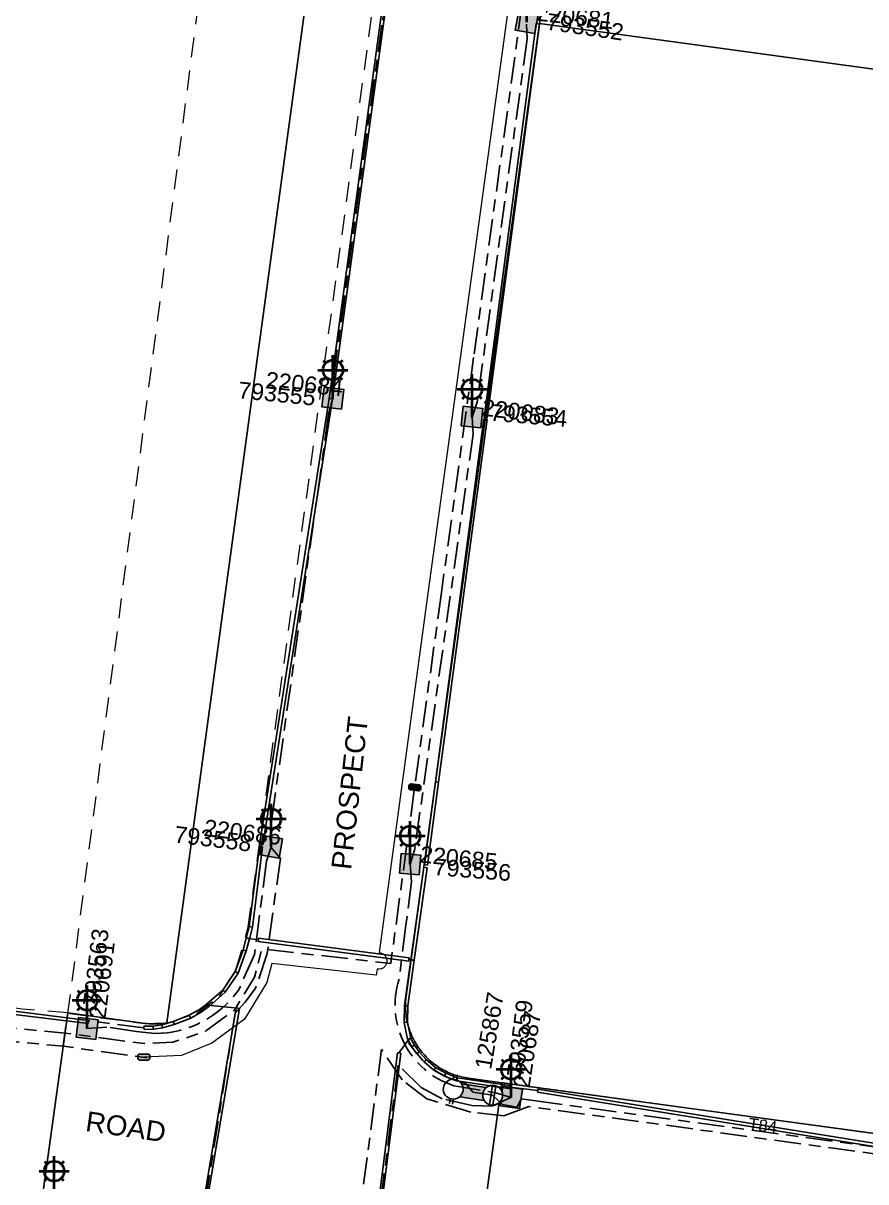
# Model space of a CAD drawing. Header units: metres. Extents: x 302931 to 308644, y 6253878 to 6257414.
# Drawn here: x 307270.6 to 307397.2, y 6255297.6 to 6255471.7 of the extents above; entities that cross this region are included whole.
import ezdxf
from ezdxf.enums import TextEntityAlignment as Align

# ---------------------------------------------------------------- set-up
doc = ezdxf.new("R2010")
doc.units = ezdxf.units.M
for name, pattern in [('Cable Exist UG', [8.2, 4, -1.2, 1.8, -1.2]), ('Dash', [5, 3, -2]), ('HIDDEN', [0.375, 0.25, -0.125]), ('HIDDEN2', [0.1875, 0.125, -0.0625])]:
    doc.linetypes.add(name, pattern=pattern)
doc.layers.get('0').update_dxf_attribs({"color": 6})
for name, color, linetype, lineweight in [('Cadastre Developer_SP_EXT', 9, 'Continuous', 5), ('Cadastre Land Parcels_SP_EXT', 9, 'Continuous', 5), ('Cadastre Other Property_SP_EXT', 9, 'HIDDEN', 5), ('Cadastre Road Names_SP_HV_LV_SL_EXT', 9, 'Continuous', 5), ('Cadastre Roads_SP_EXT', 9, 'Continuous', 5)]:
    doc.layers.add(name, color=color, linetype=linetype, lineweight=lineweight)
for name, color, linetype in [('Duct_SP_EXT', 7, 'Continuous'), ('Equip_HV_EXT', 7, 'Continuous'), ('Equip_LV_EXT', 7, 'Continuous'), ('Equip_SP_HV_NEW', 2, 'Continuous'), ('Equip_SP_SL_EXT', 7, 'Continuous'), ('Mains_HV_EXT', 7, 'Continuous'), ('Mains_HV_MOD', 3, 'Continuous'), ('Mains_HV_NEW_U97', 2, 'Continuous'), ('Mains_LV_EXT', 7, 'Continuous'), ('Mains_SL_EXT', 7, 'Continuous'), ('Services_SP_EXT', 7, 'Continuous'), ('SupportsUG_SP_LV_EXT', 7, 'Continuous'), ('SupportsUG_SP_LV_SL_EXT', 7, 'Continuous'), ('Trench_SP_EXT', 7, 'Continuous')]:
    doc.layers.add(name, color=color, linetype=linetype)
doc.styles.add('COLUMN_LABEL', font='arial.ttf')
doc.styles.add('iecARIAL', font='arial.ttf', dxfattribs={"height": 2})
doc.styles.add('POLE_LABEL', font='arial.ttf')
doc.styles.get("Standard").update_dxf_attribs({"font": 'arial.ttf'})
doc.linetypes.add('Cable New UG', pattern='A,7,-0.25,["x",Standard,S=2,R=0,X=0.2,Y=-0.8],-2.1', length=9.35)

# ---------------------------------------------------------------- blocks, each defined once
blk = doc.blocks.new('COLUMN_EXT')
blk.add_hatch(color=256).paths.add_polyline_path([(-1.49, 1.48), (-1.49, -1.49), (1.48, -1.49), (1.48, 1.48)])
blk.add_lwpolyline([(-1.49, -1.49), (1.48, -1.49), (1.48, 1.48), (-1.49, 1.48)], close=True)
for tag, height, style, flags, p in [('ASSET_NUM', 2.5, 'COLUMN_LABEL', 8, (2, 2)), ('STRUCTURE_PLANT_NUMBER', 0.2, 'POLE_LABEL', 9, (1.81, 0.03)), ('STREET_CODE', 0.2, 'COLUMN_LABEL', 9, (1.81, -0.2))]:
    blk.add_attdef(tag, text='', height=height, dxfattribs=dict(style=style, flags=flags)).set_placement(p, align=Align.MIDDLE_LEFT)
at = {"flags": 9}
for tag, p in [('COLUMN_TYPE', (1.81, -0.4)), ('OWNED_BY', (1.81, -0.6)), ('STATE', (1.81, -0.8)), ('USAGE', (1.81, -1)), ('STREETNAME', (1.81, -1.6)), ('SUBURB', (1.81, -1.8)), ('LEGEND', (1.81, -1.2)), ('LOCATION', (1.81, -1.4)), ('NOTES', (1.81, -2))]:
    blk.add_attdef(tag, text='', height=0.2, dxfattribs=at).set_placement(p, align=Align.MIDDLE_LEFT)
at = {"flags": 1}
blk.add_attdef('Z', (1.81, -2.35), '', height=0.2, dxfattribs=at)
blk = doc.blocks.new('PILLAR_EXT')
blk.add_hatch(color=256).paths.add_polyline_path([(-2.475, 0.99), (-2.475, -0.99), (2.475, -0.99), (2.475, 0.99)])
blk.add_lwpolyline([(-2.475, -0.99), (2.475, -0.99), (2.475, 0.99), (-2.475, 0.99)], close=True)
at = {"style": 'iecARIAL', "flags": 8}
blk.add_attdef('ASSET_NUM', (1.5, 3.5), '', height=2.5, dxfattribs=at)
for tag, p, flags in [('OWNED_BY', (0, -0.2), 9), ('STATE', (0, -0.4), 9), ('SUPPORT_TYPE', (0, -0.6), 9), ('STREETNAME', (0, -1.8), 9), ('USAGE', (0, -0.8), 9), ('LEGEND', (0, -1), 9), ('LOCATION', (0, -1.2), 9), ('NOTES', (0, -1.4), 9), ('PARENT', (0, -1.6), 9), ('SUBURB', (0, -2), 1)]:
    blk.add_attdef(tag, p, '', height=0.2, dxfattribs=dict(flags=flags))
blk = doc.blocks.new('SL_LANTERN_EXT')
at = {"lineweight": 40}
for p, q in [((-1.46, 5.68), (-1.06, 5.28)), ((0, 1.97), (0, 6.47)), ((1.46, 5.68), (1.06, 5.28)), ((-2.25, 4.22), (2.25, 4.22)), ((-1.46, 2.76), (-1.06, 3.16)), ((0, 0), (0, 2.72)), ((1.46, 2.76), (1.06, 3.16))]:
    blk.add_line(p, q, dxfattribs=at)
blk.add_circle((0, 4.22), 1.5, dxfattribs=at)
at = {"style": 'iecARIAL', "flags": 8}
blk.add_attdef('ASSET_NUM', (1.5, 1.5), '', height=2.5, dxfattribs=at)
for tag, p, height, flags in [('OPERATING_VOLTAGE', (0.98, -1.65), 0.2, 9), ('ORIENTATION', (0.98, -1.85), 0.2, 9), ('CONSTRUCTED_VOLTAGE', (0.98, -0.65), 0.2, 9), ('CONTROL_TYPE', (0.98, -0.85), 0.2, 9), ('LANTERN_PURPOSE', (0.98, -1.05), 0.2, 9), ('LANTERN_TYPE', (0.98, -1.25), 0.2, 9), ('NO_PHASES', (0.98, -1.45), 0.2, 9), ('LNUMBER', (2.18, -3.25), 2.5, 8), ('OWNED_BY', (0.98, -2.05), 0.2, 9), ('STATE', (0.98, -2.25), 0.2, 9), ('USAGE', (0.98, -2.45), 0.2, 9), ('CEXIST', (0.98, -2.65), 0.2, 9), ('CNEW', (0.98, -2.85), 0.2, 9), ('CNUMBER', (0.98, -3.05), 0.2, 9), ('CREMOVE', (0.98, -3.25), 0.2, 9), ('CREPLACE', (0.98, -3.45), 0.2, 9), ('LKINGHEIGHT', (0.98, -3.65), 0.2, 9), ('LBRACKET', (0.98, -3.85), 0.2, 9), ('LBRACKETVOCAB', (0.98, -4.05), 0.2, 9), ('LCATEGORY', (0.98, -4.25), 0.2, 9), ('LCHARGE1', (0.98, -4.45), 0.2, 9), ('LCHARGE1PERCENT', (0.98, -4.65), 0.2, 9), ('LCHARGE2', (0.98, -4.85), 0.2, 9), ('LCHARGE2PERCENT', (0.98, -5.05), 0.2, 9), ('LCHARGE3', (0.98, -5.25), 0.2, 9), ('LCHARGE3PERCENT', (0.98, -5.45), 0.2, 9), ('LEXIST', (0.98, -5.65), 0.2, 9), ('LLAMP', (0.98, -5.85), 0.2, 9), ('LLAMPVOCAB', (0.98, -6.05), 0.2, 9), ('LMAST', (0.98, -6.25), 0.2, 9), ('LMASTVOCAB', (0.98, -6.45), 0.2, 9), ('LNEW', (0.98, -6.65), 0.2, 9), ('LANTNUMBER', (0.98, -6.85), 0.2, 9), ('LOUTREACH', (0.98, -7.25), 0.2, 9), ('LOUTREACHVOCAB', (0.98, -7.45), 0.2, 9), ('LRATECODE', (0.98, -7.65), 0.2, 9), ('LREMOVE', (0.98, -7.85), 0.2, 9), ('LREPLACE', (0.98, -8.05), 0.2, 9), ('LTYPE', (0.98, -8.25), 0.2, 9), ('LTYPEVOCAB', (0.98, -8.45), 0.2, 9), ('LEGEND', (0.98, -8.65), 0.2, 9), ('LOCATION', (0.98, -8.85), 0.2, 9), ('STREETNAME', (0.98, -9.25), 0.2, 9), ('SUBURB', (0.98, -9.45), 0.2, 1), ('NOTES', (0.98, -9.05), 0.2, 9)]:
    blk.add_attdef(tag, p, '', height=height, dxfattribs=dict(flags=flags))
blk = doc.blocks.new('HV_STJ_EXT')
h = blk.add_hatch(color=256)
edge = h.paths.add_edge_path()
edge.add_ellipse((-0.59, 0.13), major_axis=(0.226, 0.226), ratio=1, start_angle=45, end_angle=135)
edge.add_line((-0.91, 0.13), (-0.91, -0.13))
edge.add_ellipse((-0.59, -0.13), major_axis=(0.226, 0.226), ratio=1, start_angle=135, end_angle=225)
edge.add_line((-0.59, -0.45), (0.59, -0.45))
edge.add_ellipse((0.59, -0.13), major_axis=(-0.226, 0.226), ratio=1, start_angle=135, end_angle=225)
edge.add_line((0.91, -0.13), (0.91, 0.13))
edge.add_ellipse((0.59, 0.13), major_axis=(-0.226, 0.226), ratio=1, start_angle=225, end_angle=315)
edge.add_line((0.59, 0.45), (-0.59, 0.45))
blk.add_lwpolyline([(-0.91, 0.13), (-0.91, -0.13, 0.414214), (-0.59, -0.45), (0.59, -0.45, 0.414214), (0.91, -0.13), (0.91, 0.13, 0.414214), (0.59, 0.45), (-0.59, 0.45, 0.414214)], format="xyb", close=True)
for tag, flags, p in [('ORIENTATION', 9, (1.5, 0)), ('Z', 1, (1.5, -0.8)), ('USAGE', 9, (1.5, -0.2)), ('LEGEND', 9, (1.5, -0.4)), ('NOTES', 9, (1.5, -0.6))]:
    blk.add_attdef(tag, text='', height=0.2, dxfattribs=dict(flags=flags)).set_placement(p, align=Align.MIDDLE_LEFT)
blk = doc.blocks.new('LV_UG_LINKS_OPEN_EXT')
for p, q in [((-0.25, 1.47), (-0.25, 2.22)), ((0.25, 1.47), (0.25, 2.22)), ((-0.25, -1.47), (-0.25, -2.22)), ((0.25, -1.47), (0.25, -2.22))]:
    blk.add_line(p, q)
at = {"flags": 9}
for tag, p in [('ACTUAL_STATUS', (0, 0)), ('CONSTRUCTED_VOLTAGE', (0, -0.2)), ('OPERATING_VOLTAGE', (0, -0.6)), ('ORIENTATION', (0, -0.8)), ('STATE', (0, -1)), ('SWITCH_TYPE', (0, -1.2)), ('NO_PHASES', (0, -0.4)), ('USAGE', (0, -1.4)), ('NOTES', (0, -1.6))]:
    blk.add_attdef(tag, text='', height=0.2, dxfattribs=at).set_placement(p, align=Align.MIDDLE_LEFT)
at = {"flags": 1}
blk.add_attdef('Z', (0, 0), '', height=0.2, dxfattribs=at)
blk.add_wipeout([(-0.25, 1.47), (-0.43, 1.43), (-0.61, 1.36), (-0.77, 1.28), (-0.93, 1.17), (-1.07, 1.05), (-1.19, 0.9), (-1.29, 0.75), (-1.38, 0.58), (-1.44, 0.4), (-1.48, 0.22), (-1.49, 0.03), (-1.49, -0.16), (-1.45, -0.34), (-1.4, -0.52), (-1.32, -0.69), (-1.23, -0.85), (-1.11, -1), (-0.98, -1.13), (-0.83, -1.24), (-0.66, -1.34), (-0.49, -1.41), (-0.31, -1.46), (-0.13, -1.49), (0.06, -1.49), (0.25, -1.47), (0.43, -1.43), (0.61, -1.36), (0.77, -1.28), (0.93, -1.17), (1.07, -1.05), (1.19, -0.9), (1.29, -0.75), (1.38, -0.58), (1.44, -0.4), (1.48, -0.22), (1.49, -0.03), (1.49, 0.16), (1.45, 0.34), (1.4, 0.52), (1.32, 0.69), (1.23, 0.85), (1.11, 1), (0.98, 1.13), (0.83, 1.24), (0.66, 1.34), (0.49, 1.41), (0.31, 1.46), (0.13, 1.49), (-0.06, 1.49)])
blk.add_lwpolyline([(0, -1.49, 1), (0, 1.49, 1)], format="xyb", close=True)
blk = doc.blocks.new('LV_UG_LINKS_CLOSED_EXT')
blk.add_wipeout([(-1.06, 1.06), (-1.18, 0.92), (-1.29, 0.76), (-1.37, 0.59), (-1.43, 0.42), (-1.48, 0.23), (-1.49, 0.05), (-1.49, -0.14), (-1.46, -0.33), (-1.41, -0.51), (-1.33, -0.68), (-1.24, -0.84), (-1.12, -0.99), (-0.99, -1.12), (-0.84, -1.24), (-0.68, -1.33), (-0.51, -1.41), (-0.33, -1.46), (-0.14, -1.49), (0.05, -1.49), (0.23, -1.48), (0.42, -1.43), (0.59, -1.37), (0.76, -1.29), (0.92, -1.18), (1.06, -1.06), (1.18, -0.92), (1.29, -0.76), (1.37, -0.59), (1.43, -0.42), (1.48, -0.23), (1.49, -0.05), (1.49, 0.14), (1.46, 0.33), (1.41, 0.51), (1.33, 0.68), (1.24, 0.84), (1.12, 0.99), (0.99, 1.12), (0.84, 1.24), (0.68, 1.33), (0.51, 1.41), (0.33, 1.46), (0.14, 1.49), (-0.05, 1.49), (-0.23, 1.48), (-0.42, 1.43), (-0.59, 1.37), (-0.76, 1.29), (-0.92, 1.18)])
for p, q in [((-0.25, -1.48), (-0.25, 1.48)), ((0.25, -1.48), (0.25, 1.48))]:
    blk.add_line(p, q)
blk.add_circle((0, 0), 1.5)
at = {"flags": 9}
for tag, p in [('ACTUAL_STATUS', (0, 0)), ('CONSTRUCTED_VOLTAGE', (0, -0.2)), ('OPERATING_VOLTAGE', (0, -0.6)), ('ORIENTATION', (0, -0.8)), ('STATE', (0, -1)), ('SWITCH_TYPE', (0, -1.2)), ('NO_PHASES', (0, -0.4)), ('USAGE', (0, -1.4)), ('NOTES', (0, -1.6))]:
    blk.add_attdef(tag, text='', height=0.2, dxfattribs=at).set_placement(p, align=Align.MIDDLE_LEFT)
at = {"flags": 1}
blk.add_attdef('Z', (0, 0), '', height=0.2, dxfattribs=at)
blk = doc.blocks.new('HV_STJ_NEW')
blk.add_hatch(color=256).paths.add_polyline_path([(0.59, -0.45, 0.414214), (0.91, -0.13, 1.036514), (0.59, 0.45), (-0.59, 0.45, 0.414214), (-0.91, 0.13, 1.036514), (-0.59, -0.45)])
blk.add_lwpolyline([(-0.91, 0.13), (-0.91, -0.13, 0.414214), (-0.59, -0.45), (0.59, -0.45, 0.414214), (0.91, -0.13), (0.91, 0.13, 0.414214), (0.59, 0.45), (-0.59, 0.45, 0.414214)], format="xyb", close=True)
for tag, flags, p in [('ORIENTATION', 9, (1.5, 0)), ('OWNED_BY', 9, (1.5, -0.8)), ('OPERATED_BY', 9, (1.5, -1)), ('TYPE', 9, (1.5, -1.4)), ('OPERATING_VOLTAGE', 9, (1.5, -1.6)), ('CONSTRUCTED_VOLTAGE', 9, (1.5, -1.8)), ('USAGE', 9, (1.5, -0.2)), ('LEGEND', 9, (1.5, -0.4)), ('NOTES', 9, (1.5, -0.6)), ('MAINTAINED_BY', 9, (1.5, -1.2)), ('Z', 1, (1.5, -2.2)), ('NUMBER_OF_PHASES', 9, (1.5, -2))]:
    blk.add_attdef(tag, text='', height=0.2, dxfattribs=dict(flags=flags)).set_placement(p, align=Align.MIDDLE_LEFT)

msp = doc.modelspace()

# ---------------------------------------------------------------- linework, layer by layer
at = {"layer": 'Cadastre Developer_SP_EXT', "linetype": 'Dash'}
msp.add_lwpolyline([(307277.24, 6255322.9), (307288.9, 6255321.35), (307288.9, 6255321.35), (307292.49, 6255321.51), (307296.59, 6255322.89), (307300.07, 6255325.46), (307302.57, 6255329.56), (307304.4, 6255335.83), (307328.27, 6255512.03), (307349.61, 6255668.86), (307374.37, 6255850.85), (307384.86, 6255924.59), (307388.37, 6255943.06), (307392.2, 6255959.8), (307394.05, 6255968.46), (307395.23, 6255971.51), (307370.65, 6255974.5), (307366.58, 6255956.94), (307362.4, 6255936.54), (307354.14, 6255897.48), (307337.78, 6255776.59), (307300.06, 6255499.29), (307277.24, 6255322.9)], close=True, dxfattribs=at)
at = {"layer": 'Cadastre Developer_SP_EXT', "linetype": 'Dash', "flags": 128}
msp.add_lwpolyline([(307273.18, 6255293.24), (307277.26, 6255322.96), (307270.43, 6255323.54), (307264.45, 6255324.25), (307260.33, 6255323.88), (307250.8, 6255322.81), (307239.23, 6255323.38), (307232.14, 6255324.29), (307188.67, 6255330.25), (307188.67, 6255330.25), (307187.22, 6255330.5), (307178.17, 6255331.76), (307171.67, 6255332.56), (307161.41, 6255334.19), (307149.23, 6255336.3), (307145.41, 6255338.61), (307141.2, 6255342.6), (307135.55, 6255347.79), (307129.68, 6255349.83), (307123.55, 6255350.48), (307115.22, 6255348.79), (307111.48, 6255346.25), (307107.27, 6255343.25), (307103.88, 6255339.13), (307100.9, 6255332.82), (307100.25, 6255326.91), (307101.49, 6255319.95), (307103.4, 6255315.65), (307107.02, 6255310.29), (307108.57, 6255302.08), (307108.47, 6255299.43), (307099.78, 6255234.62), (307098.81, 6255227.74), (307091.57, 6255171.98), (307089.03, 6255153.64), (307079.02, 6255079.3), (307074.91, 6255050.45), (307071.05, 6255020.4), (307069.97, 6255010.27), (307070.57, 6255000.85), (307072.38, 6254991.2), (307075.76, 6254981.66), (307080.22, 6254972.97), (307085.78, 6254965.13), (307093.14, 6254957.4), (307096.28, 6254954.27), (307102.79, 6254949.68), (307117.58, 6254939.12), (307155.38, 6254911.73), (307157.06, 6254910.66), (307157.06, 6254910.66), (307171.64, 6254929.13), (307170.23, 6254930.16), (307168.02, 6254931.75), (307141.05, 6254949.86), (307126.63, 6254959.28), (307116.01, 6254966.52), (307106.71, 6254973.4), (307100.68, 6254980.4), (307095.97, 6254988.36), (307092.11, 6254999.34), (307091.75, 6255011.65), (307092.59, 6255019.14), (307096.46, 6255047.98), (307104.66, 6255107.36), (307112.87, 6255169.27), (307121.08, 6255232.27), (307130.01, 6255297.32), (307130.73, 6255301.42), (307132.78, 6255306.25), (307136.89, 6255310.35), (307139.78, 6255312.28), (307143.89, 6255313.49), (307152.7, 6255313.25), (307172.49, 6255310.47), (307238.08, 6255302.08), (307245.56, 6255300.15), (307251.96, 6255297.01), (307260.04, 6255294.55), (307273.18, 6255293.24)], close=True, dxfattribs=at)
at = {"layer": 'Cadastre Land Parcels_SP_EXT', "linetype": 'Continuous'}
for points in [[(307273.18, 6255293.26), (307277.26, 6255322.96), (307288.17, 6255321.46), (307288.5, 6255321.41), (307288.83, 6255321.38), (307289.16, 6255321.35), (307289.5, 6255321.33), (307289.83, 6255321.32), (307290.17, 6255321.32), (307290.5, 6255321.32), (307290.83, 6255321.33), (307291.17, 6255321.35), (307291.5, 6255321.38), (307291.83, 6255321.42), (307292.16, 6255321.46), (307359.72, 6255817.44), (307185.65, 6255301.07), (307187.01, 6255310.97), (307196.93, 6255309.6), (307195.57, 6255299.7), (307185.65, 6255301.07), (307359.72, 6255817.44)], [(307349.28, 6255479.53), (307348.19, 6255471.6), (307578.55, 6255440.19)], [(307578.55, 6255440.19), (307348.19, 6255471.6), (307348.19, 6255471.6), (307328.14, 6255325.54), (307328.11, 6255325.25), (307328.08, 6255324.96), (307328.05, 6255324.67), (307328.04, 6255324.38), (307328.03, 6255324.08), (307328.03, 6255323.79), (307328.04, 6255323.5), (307328.06, 6255323.2), (307328.09, 6255322.91), (307328.12, 6255322.62), (307328.16, 6255322.33), (307328.21, 6255322.04), (307328.26, 6255321.75), (307328.33, 6255321.46), (307328.4, 6255321.18), (307328.48, 6255320.9), (307328.57, 6255320.62), (307328.66, 6255320.34), (307328.76, 6255320.06), (307328.87, 6255319.79), (307328.99, 6255319.52), (307329.11, 6255319.25), (307329.24, 6255318.99), (307329.38, 6255318.73), (307329.53, 6255318.48), (307329.68, 6255318.22), (307329.84, 6255317.98), (307330, 6255317.73), (307330.17, 6255317.5), (307330.35, 6255317.26), (307330.53, 6255317.03), (307330.72, 6255316.81), (307330.92, 6255316.59), (307331.12, 6255316.38), (307331.33, 6255316.17), (307331.54, 6255315.97), (307331.76, 6255315.77), (307331.98, 6255315.58), (307332.21, 6255315.39), (307332.45, 6255315.21), (307332.68, 6255315.04), (307332.93, 6255314.88), (307333.17, 6255314.72), (307333.43, 6255314.56), (307333.68, 6255314.42), (307333.94, 6255314.28), (307334.2, 6255314.15), (307334.47, 6255314.02), (307334.74, 6255313.91), (307335.01, 6255313.8), (307335.29, 6255313.69), (307335.56, 6255313.6), (307335.84, 6255313.51), (307336.13, 6255313.43), (307336.41, 6255313.36), (307336.7, 6255313.29), (307336.99, 6255313.23), (307337.28, 6255313.18), (307337.57, 6255313.14), (307342.52, 6255312.46), (307400.81, 6255304.55)], [(307400.81, 6255304.55), (307342.52, 6255312.46), (307338.85, 6255285.73), (307397.09, 6255277.69), (307397.9, 6255277.58)]]:
    msp.add_lwpolyline(points, dxfattribs=at)
at = {"layer": 'Cadastre Other Property_SP_EXT', "linetype": 'HIDDEN2'}
msp.add_lwpolyline([(307719.06, 6255259.1), (307533.56, 6255284.42), (307500.22, 6255288.96), (307421.6, 6255299.77), (307404.06, 6255304.04), (307342.52, 6255312.46), (307338.78, 6255285.62), (307359.93, 6255283.66), (307391.03, 6255279.56), (307430.79, 6255274.6), (307497.25, 6255266.86), (307516.26, 6255265.33), (307546.6, 6255261.65)], dxfattribs=at)
at = {"layer": 'Cadastre Roads_SP_EXT', "linetype": 'Continuous'}
for points in [[(307359.72, 6255817.44), (307292.16, 6255321.46), (307291.83, 6255321.42), (307291.5, 6255321.38), (307291.17, 6255321.35), (307290.83, 6255321.33), (307290.5, 6255321.32), (307290.17, 6255321.32), (307289.83, 6255321.32), (307289.5, 6255321.33), (307289.16, 6255321.35), (307288.83, 6255321.38), (307288.5, 6255321.41), (307288.17, 6255321.46), (307277.26, 6255322.96), (307273.18, 6255293.26)], [(307338.85, 6255285.73), (307342.52, 6255312.46), (307337.57, 6255313.14), (307337.28, 6255313.18), (307336.99, 6255313.23), (307336.7, 6255313.29), (307336.41, 6255313.36), (307336.13, 6255313.43), (307335.84, 6255313.51), (307335.56, 6255313.6), (307335.29, 6255313.69), (307335.01, 6255313.8), (307334.74, 6255313.91), (307334.47, 6255314.02), (307334.2, 6255314.15), (307333.94, 6255314.28), (307333.68, 6255314.42), (307333.43, 6255314.56), (307333.17, 6255314.72), (307332.93, 6255314.88), (307332.68, 6255315.04), (307332.45, 6255315.21), (307332.21, 6255315.39), (307331.98, 6255315.58), (307331.76, 6255315.77), (307331.54, 6255315.97), (307331.33, 6255316.17), (307331.12, 6255316.38), (307330.92, 6255316.59), (307330.72, 6255316.81), (307330.53, 6255317.03), (307330.35, 6255317.26), (307330.17, 6255317.5), (307330, 6255317.73), (307329.84, 6255317.98), (307329.68, 6255318.22), (307329.53, 6255318.48), (307329.38, 6255318.73), (307329.24, 6255318.99), (307329.11, 6255319.25), (307328.99, 6255319.52), (307328.87, 6255319.79), (307328.76, 6255320.06), (307328.66, 6255320.34), (307328.57, 6255320.62), (307328.48, 6255320.9), (307328.4, 6255321.18), (307328.33, 6255321.46), (307328.26, 6255321.75), (307328.21, 6255322.04), (307328.16, 6255322.33), (307328.12, 6255322.62), (307328.09, 6255322.91), (307328.06, 6255323.2), (307328.04, 6255323.5), (307328.03, 6255323.79), (307328.03, 6255324.08), (307328.04, 6255324.38), (307328.05, 6255324.67), (307328.08, 6255324.96), (307328.11, 6255325.25), (307328.14, 6255325.54), (307348.19, 6255471.6), (307349.28, 6255479.53)]]:
    msp.add_lwpolyline(points, dxfattribs=at)
at = {"layer": 'Duct_SP_EXT'}
for p, q in [((307316.57, 6255415.3), (307324.65, 6255474.62)), ((307317.05, 6255415.23), (307325.12, 6255474.55)), ((307339.86, 6255412.42), (307347.69, 6255471.6)), ((307340.33, 6255412.36), (307348.17, 6255471.53)), ((307347.69, 6255471.6), (307347.93, 6255471.56)), ((307348.17, 6255471.53), (307347.93, 6255471.56)), ((307306.1, 6255348.28), (307316.58, 6255415.3)), ((307306.57, 6255348.2), (307317.05, 6255415.23)), ((307316.57, 6255415.3), (307316.81, 6255415.26)), ((307316.58, 6255415.3), (307316.81, 6255415.26)), ((307317.05, 6255415.23), (307316.81, 6255415.26)), ((307317.05, 6255415.23), (307316.81, 6255415.26)), ((307332.53, 6255357.7), (307339.82, 6255412.21)), ((307333.01, 6255357.64), (307340.29, 6255412.15)), ((307339.82, 6255412.21), (307340.05, 6255412.18)), ((307339.86, 6255412.42), (307340.1, 6255412.39)), ((307340.29, 6255412.15), (307340.05, 6255412.18)), ((307340.33, 6255412.36), (307340.1, 6255412.39)), ((307330.87, 6255345.24), (307332.53, 6255357.7)), ((307331.34, 6255345.17), (307333.01, 6255357.64)), ((307332.53, 6255357.7), (307332.77, 6255357.67)), ((307332.53, 6255357.7), (307332.77, 6255357.67)), ((307333.01, 6255357.64), (307332.77, 6255357.67)), ((307333.01, 6255357.64), (307332.77, 6255357.67)), ((307304.53, 6255335.92), (307306.08, 6255347.96)), ((307305.01, 6255335.83), (307306.56, 6255347.89)), ((307306.08, 6255347.96), (307306.32, 6255347.93)), ((307306.1, 6255348.28), (307306.34, 6255348.24)), ((307306.56, 6255347.89), (307306.32, 6255347.93)), ((307306.57, 6255348.2), (307306.34, 6255348.24)), ((307328.86, 6255330.94), (307330.81, 6255344.84)), ((307329.34, 6255330.87), (307331.28, 6255344.77)), ((307330.81, 6255344.84), (307331.04, 6255344.81)), ((307330.87, 6255345.24), (307331.11, 6255345.21)), ((307331.28, 6255344.77), (307331.04, 6255344.81)), ((307331.34, 6255345.17), (307331.11, 6255345.21)), ((307304.1, 6255334.23), (307304.53, 6255335.92)), ((307304.53, 6255335.92), (307304.77, 6255335.88)), ((307304.56, 6255334.11), (307305.01, 6255335.83)), ((307305.01, 6255335.83), (307304.77, 6255335.88)), ((307303.63, 6255332.41), (307304.1, 6255334.23)), ((307304.09, 6255332.27), (307304.56, 6255334.11)), ((307304.1, 6255334.23), (307304.33, 6255334.17)), ((307304.1, 6255334.23), (307304.33, 6255334.17)), ((307304.56, 6255334.11), (307304.33, 6255334.17)), ((307304.56, 6255334.11), (307304.33, 6255334.17)), ((307305.88, 6255333.69), (307305.91, 6255333.93)), ((307305.88, 6255333.69), (307328.52, 6255330.74)), ((307305.94, 6255334.17), (307305.91, 6255333.93)), ((307305.94, 6255334.17), (307328.58, 6255331.21)), ((307302.43, 6255329.16), (307303.63, 6255332.41)), ((307302.86, 6255328.94), (307304.09, 6255332.27)), ((307303.63, 6255332.41), (307303.86, 6255332.34)), ((307304.09, 6255332.27), (307303.86, 6255332.34)), ((307327.9, 6255324.06), (307328.86, 6255330.94)), ((307328.38, 6255324.02), (307329.34, 6255330.87)), ((307328.52, 6255330.74), (307328.55, 6255330.98)), ((307328.58, 6255331.21), (307328.55, 6255330.98)), ((307328.86, 6255330.94), (307329.1, 6255330.9)), ((307328.86, 6255330.94), (307329.1, 6255330.9)), ((307329.34, 6255330.87), (307329.1, 6255330.9)), ((307329.34, 6255330.87), (307329.1, 6255330.9)), ((307300.58, 6255326.37), (307302.43, 6255329.16)), ((307300.94, 6255326.05), (307302.86, 6255328.94)), ((307302.43, 6255329.16), (307302.65, 6255329.05)), ((307302.86, 6255328.94), (307302.65, 6255329.05)), ((307298.18, 6255324.3), (307300.58, 6255326.37)), ((307298.5, 6255323.94), (307300.94, 6255326.05)), ((307300.58, 6255326.37), (307300.76, 6255326.21)), ((307300.94, 6255326.05), (307300.76, 6255326.21)), ((307267.59, 6255323.42), (307280.36, 6255321.82)), ((307295.53, 6255322.61), (307297.06, 6255323.45)), ((307296.46, 6255287.25), (307302.59, 6255323.71)), ((307296.93, 6255287.17), (307303.06, 6255323.63)), ((307297.06, 6255323.45), (307298.2, 6255324.31)), ((307297.06, 6255323.45), (307297.19, 6255323.25)), ((307297.32, 6255323.05), (307297.19, 6255323.25)), ((307297.32, 6255323.05), (307298.49, 6255323.93)), ((307298.18, 6255324.3), (307298.34, 6255324.12)), ((307298.2, 6255324.31), (307298.34, 6255324.12)), ((307298.5, 6255323.94), (307298.34, 6255324.12)), ((307298.49, 6255323.93), (307298.34, 6255324.12)), ((307302.59, 6255323.71), (307302.82, 6255323.67)), ((307303.06, 6255323.63), (307302.82, 6255323.67)), ((307327.85, 6255321.54), (307327.9, 6255324.06)), ((307327.9, 6255324.06), (307328.14, 6255324.04)), ((307328.38, 6255324.02), (307328.14, 6255324.04)), ((307328.33, 6255321.58), (307328.38, 6255324.02)), ((307267.59, 6255322.94), (307280.3, 6255321.35)), ((307280.3, 6255321.35), (307280.33, 6255321.59)), ((307280.36, 6255321.82), (307280.33, 6255321.59)), ((307291.42, 6255321.17), (307293.12, 6255321.66)), ((307293.12, 6255321.66), (307295.53, 6255322.61)), ((307293.12, 6255321.66), (307293.2, 6255321.44)), ((307293.27, 6255321.21), (307295.74, 6255322.17)), ((307295.53, 6255322.61), (307295.63, 6255322.39)), ((307295.74, 6255322.17), (307295.63, 6255322.39)), ((307295.74, 6255322.17), (307297.32, 6255323.05)), ((307327.85, 6255321.54), (307328.09, 6255321.56)), ((307328.36, 6255319.01), (307327.85, 6255321.54)), ((307328.33, 6255321.58), (307328.09, 6255321.56)), ((307328.83, 6255319.11), (307328.33, 6255321.58)), ((307288.71, 6255320.95), (307290.1, 6255320.98)), ((307288.71, 6255320.95), (307288.71, 6255320.71)), ((307288.72, 6255320.47), (307288.71, 6255320.71)), ((307288.72, 6255320.47), (307290.14, 6255320.5)), ((307290.1, 6255320.98), (307291.42, 6255321.17)), ((307290.1, 6255320.98), (307290.12, 6255320.74)), ((307290.14, 6255320.5), (307290.12, 6255320.74)), ((307290.14, 6255320.5), (307291.52, 6255320.7)), ((307291.42, 6255321.17), (307291.47, 6255320.94)), ((307291.52, 6255320.7), (307291.47, 6255320.94)), ((307291.52, 6255320.7), (307293.27, 6255321.21)), ((307293.27, 6255321.21), (307293.2, 6255321.44)), ((307328.36, 6255319.01), (307328.59, 6255319.06)), ((307328.38, 6255318.94), (307328.59, 6255319.06)), ((307328.98, 6255317.88), (307328.38, 6255318.94)), ((307328.8, 6255319.18), (307328.59, 6255319.06)), ((307328.83, 6255319.11), (307328.59, 6255319.06)), ((307329.39, 6255318.13), (307328.8, 6255319.18)), ((307328.98, 6255317.88), (307329.19, 6255318)), ((307329.39, 6255318.13), (307329.19, 6255318)), ((307330.1, 6255317.11), (307329.39, 6255318.13)), ((307322.64, 6255283.75), (307326.84, 6255316.97)), ((307323.12, 6255283.69), (307327.32, 6255316.91)), ((307326.84, 6255316.97), (307327.08, 6255316.94)), ((307327.32, 6255316.91), (307327.08, 6255316.94)), ((307329.73, 6255316.81), (307328.98, 6255317.88)), ((307329.73, 6255316.81), (307329.92, 6255316.96)), ((307330.82, 6255315.61), (307329.73, 6255316.81)), ((307330.1, 6255317.11), (307329.92, 6255316.96)), ((307331.16, 6255315.96), (307330.1, 6255317.11)), ((307330.82, 6255315.61), (307330.99, 6255315.78)), ((307332.28, 6255314.37), (307330.82, 6255315.61)), ((307331.16, 6255315.96), (307330.99, 6255315.78)), ((307332.28, 6255314.37), (307332.42, 6255314.57)), ((307343.9, 6255311.53), (307343.94, 6255311.77)), ((307343.97, 6255312), (307343.94, 6255311.77)), ((307347.88, 6255311.04), (307347.91, 6255311.28)), ((307347.88, 6255311.04), (307401.41, 6255302.39)), ((307347.95, 6255311.51), (307347.91, 6255311.28)), ((307347.95, 6255311.51), (307401.49, 6255302.87))]:
    msp.add_line(p, q, dxfattribs=at)
at = {"layer": 'Mains_HV_EXT', "linetype": 'Cable Exist UG'}
msp.add_lwpolyline([(307362.12, 6255595.46), (307358.85, 6255571.53), (307355.6, 6255547.82), (307338.28, 6255421.43), (307333.43, 6255386.11), (307329.42, 6255356.9)], dxfattribs=at)
at = {"layer": 'Mains_HV_MOD', "linetype": 'Cable Exist UG', "flags": 128}
for points in [[(307173.13, 6255381.16), (307191.02, 6255378.84), (307188.9, 6255353.48), (307188.26, 6255327.27), (307231.75, 6255321.31), (307238.97, 6255320.39), (307250.89, 6255319.8), (307260.63, 6255320.89), (307264.41, 6255321.23), (307270.12, 6255320.56), (307276.85, 6255319.93), (307276.85, 6255319.93), (307288.77, 6255318.34), (307293.05, 6255318.54), (307297.99, 6255320.2), (307302.32, 6255323.39), (307305.34, 6255328.33), (307306.45, 6255332.58), (307325.82, 6255330.38), (307325.82, 6255330.38), (307329.42, 6255356.9)], [(307192.69, 6255324.65), (307231.49, 6255319.33), (307238.79, 6255318.4), (307250.95, 6255317.8), (307260.83, 6255318.9), (307264.38, 6255319.22), (307269.91, 6255318.57), (307276.62, 6255317.94), (307289.27, 6255316.2)]]:
    msp.add_lwpolyline(points, dxfattribs=at)
at = {"layer": 'Mains_HV_NEW_U97', "linetype": 'Cable New UG', "lineweight": 0, "flags": 128}
msp.add_lwpolyline([(307359.32, 6255589.76), (307356.86, 6255571.8), (307353.62, 6255548.09), (307336.29, 6255421.7), (307331.45, 6255386.39), (307324.1, 6255332.01)], dxfattribs=at)
msp.add_lwpolyline([(307324.1, 6255332.01, -1.054751), (307323.76, 6255329.54), (307323.64, 6255328.62), (307307.95, 6255330.4), (307307.2, 6255327.54), (307303.82, 6255322.02), (307298.93, 6255318.4), (307294.34, 6255316.54), (307288.69, 6255316.33)], format="xyb", dxfattribs=at)
at = {"layer": 'Mains_SL_EXT', "linetype": 'Cable Exist UG'}
for points in [[(307317.12, 6255415.11), (307317.24, 6255418.64), (307317.24, 6255418.64), (307324.56, 6255472.1), (307325.14, 6255474.23)], [(307346.23, 6255471.54), (307346.32, 6255469.29), (307338.83, 6255414.73), (307338.04, 6255412.48)], [(307317.12, 6255415.32), (307316.48, 6255412.92), (307316.48, 6255412.92), (307307.77, 6255350.95), (307307.81, 6255347.88)], [(307338.06, 6255412.47), (307338.19, 6255409.94), (307338.19, 6255409.94), (307329.4, 6255347.41), (307328.74, 6255345.32)], [(307307.8, 6255347.84), (307309.22, 6255346.14), (307307.24, 6255331.89), (307305.5, 6255326.7), (307303.94, 6255324.59), (307302.42, 6255322.9), (307296.91, 6255287.97), (307298.75, 6255284.58), (307299.56, 6255282.16), (307300.03, 6255279.62), (307298.15, 6255277.49)]]:
    msp.add_lwpolyline(points, dxfattribs=at)
msp.add_lwpolyline([(307307.83, 6255347.91), (307307.13, 6255345.76), (307305.35, 6255331.72), (307302.96, 6255326.43), (307302.96, 6255326.43, -0.242187), (307290.37, 6255319.86), (307290.37, 6255319.86), (307287.57, 6255320.14), (307283.15, 6255320.82), (307280.09, 6255320.63)], format="xyb", dxfattribs=at)
at = {"layer": 'Trench_SP_EXT', "linetype": 'Cable Exist UG'}
for points in [[(307305.91, 6255333.93), (307304.4, 6255334.13)], [(307328.55, 6255330.98), (307329.07, 6255330.91)], [(307298.34, 6255324.12), (307302.82, 6255323.67)], [(307288.71, 6255320.71), (307280.45, 6255321.76)], [(307328.59, 6255319.06), (307327.09, 6255317)], [(307347.91, 6255311.28), (307344.17, 6255311.77)]]:
    msp.add_lwpolyline(points, dxfattribs=at)

# ---------------------------------------------------------------- block references
at = {"layer": 'Equip_HV_EXT', "rotation": 173.4635416610798}
msp.add_blockref('HV_STJ_EXT', (307329.43, 6255356.84), dxfattribs=at)
at = {"layer": 'Equip_SP_HV_NEW', "linetype": 'Cable New UG', "lineweight": 0}
msp.add_blockref('HV_STJ_NEW', (307288.69, 6255316.33), dxfattribs=at)
at = {"layer": 'Equip_SP_SL_EXT'}
ref = msp.add_blockref('SL_LANTERN_EXT', (307346.26, 6255471.81), dxfattribs=at)
ref.add_attrib('ASSET_NUM', '220681', dxfattribs={"layer": '0', "height": 2.5, "rotation": 353.6251, "style": 'iecARIAL'}).set_placement((307347.76, 6255473.31), align=Align.MIDDLE_LEFT)
ref = msp.add_blockref('SL_LANTERN_EXT', (307317.12, 6255415.33), dxfattribs=at)
ref.add_attrib('ASSET_NUM', '220684', dxfattribs={"layer": '0', "height": 2.5, "rotation": 353.8552, "style": 'iecARIAL'}).set_placement((307318.62, 6255416.83), align=Align.MIDDLE_RIGHT)
ref = msp.add_blockref('SL_LANTERN_EXT', (307338.04, 6255412.46), dxfattribs=at)
ref.add_attrib('ASSET_NUM', '220683', dxfattribs={"layer": '0', "height": 2.5, "rotation": 353.1363, "style": 'iecARIAL'}).set_placement((307339.54, 6255413.96), align=Align.MIDDLE_LEFT)
ref = msp.add_blockref('SL_LANTERN_EXT', (307307.83, 6255347.91), dxfattribs=at)
ref.add_attrib('ASSET_NUM', '220686', dxfattribs={"layer": '0', "height": 2.5, "rotation": 353.0657, "style": 'iecARIAL'}).set_placement((307309.33, 6255349.41), align=Align.MIDDLE_RIGHT)
ref = msp.add_blockref('SL_LANTERN_EXT', (307328.74, 6255345.32), dxfattribs=at)
ref.add_attrib('ASSET_NUM', '220685', dxfattribs={"layer": '0', "height": 2.5, "rotation": 354.134, "style": 'iecARIAL'}).set_placement((307330.24, 6255346.82), align=Align.MIDDLE_LEFT)
ref = msp.add_blockref('SL_LANTERN_EXT', (307280.18, 6255320.63), dxfattribs=at)
ref.add_attrib('ASSET_NUM', '220691', dxfattribs={"layer": '0', "height": 2.5, "rotation": 82.9835, "style": 'iecARIAL'}).set_placement((307281.68, 6255322.13), align=Align.MIDDLE_LEFT)
ref = msp.add_blockref('SL_LANTERN_EXT', (307343.93, 6255310.26), dxfattribs=at)
ref.add_attrib('ASSET_NUM', '220687', dxfattribs={"layer": '0', "height": 2.5, "rotation": 81.3719, "style": 'iecARIAL'}).set_placement((307345.43, 6255311.76), align=Align.MIDDLE_LEFT)
ref = msp.add_blockref('SL_LANTERN_EXT', (307275.22, 6255294.96), dxfattribs=at)
ref.add_attrib('ASSET_NUM', '220692', dxfattribs={"layer": '0', "height": 2.5, "rotation": 80.0223, "style": 'iecARIAL'}).set_placement((307276.72, 6255296.46), align=Align.MIDDLE_RIGHT)
at = {"layer": 'SupportsUG_SP_LV_EXT'}
ref = msp.add_blockref('PILLAR_EXT', (307338.17, 6255311.05), dxfattribs=dict(at, rotation=351.2569857129893))
ref.add_attrib('ASSET_NUM', '125867', dxfattribs={"layer": '0', "height": 2.5, "rotation": 80.471, "style": 'iecARIAL'}).set_placement((307339.67, 6255314.55), align=Align.MIDDLE_LEFT)
at = {"layer": 'SupportsUG_SP_LV_SL_EXT'}
ref = msp.add_blockref('COLUMN_EXT', (307346.27, 6255471.81), dxfattribs=dict(at, rotation=260.0527487334059))
ref.add_attrib('ASSET_NUM', '793552', dxfattribs={"layer": '0', "height": 2.5, "rotation": 351.6699, "style": 'COLUMN_LABEL'}).set_placement((307349.28, 6255471.97), align=Align.MIDDLE_LEFT)
ref = msp.add_blockref('COLUMN_EXT', (307317.12, 6255415.33), dxfattribs=dict(at, rotation=83.322597815657))
ref.add_attrib('ASSET_NUM', '793555', dxfattribs={"layer": '0', "height": 2.5, "rotation": 354.3824, "style": 'COLUMN_LABEL'}).set_placement((307314.63, 6255416.68, 0), align=Align.TOP_RIGHT)
ref = msp.add_blockref('COLUMN_EXT', (307338.04, 6255412.48), dxfattribs=dict(at, rotation=84.05773951823656))
ref.add_attrib('ASSET_NUM', '793554', dxfattribs={"layer": '0', "height": 2.5, "rotation": 355.1902, "style": 'COLUMN_LABEL'}).set_placement((307340.74, 6255413.21), align=Align.MIDDLE_LEFT)
ref = msp.add_blockref('COLUMN_EXT', (307307.83, 6255347.91), dxfattribs=dict(at, rotation=350.3254263488026))
ref.add_attrib('ASSET_NUM', '793558', dxfattribs={"layer": '0', "height": 2.5, "rotation": 353.0657, "style": 'COLUMN_LABEL'}).set_placement((307305.03, 6255349.66), align=Align.TOP_RIGHT)
ref = msp.add_blockref('COLUMN_EXT', (307328.74, 6255345.32), dxfattribs=dict(at, rotation=354.7480936844913))
ref.add_attrib('ASSET_NUM', '793556', dxfattribs={"layer": '0', "height": 2.5, "rotation": 355.494, "style": 'COLUMN_LABEL'}).set_placement((307332.29, 6255344.92), align=Align.MIDDLE_LEFT)
ref = msp.add_blockref('COLUMN_EXT', (307280.18, 6255320.63), dxfattribs=dict(at, rotation=263.1673178252156))
ref.add_attrib('ASSET_NUM', '793563', dxfattribs={"layer": '0', "height": 2.5, "rotation": 82.9835, "style": 'COLUMN_LABEL'}).set_placement((307279.53, 6255324.19), align=Align.TOP_LEFT)
ref = msp.add_blockref('COLUMN_EXT', (307343.93, 6255310.26), dxfattribs=dict(at, rotation=351.9034201633312))
ref.add_attrib('ASSET_NUM', '793559', dxfattribs={"layer": '0', "height": 2.5, "rotation": 82.76, "style": 'COLUMN_LABEL'}).set_placement((307343.26, 6255313.5), align=Align.TOP_LEFT)

# ---------------------------------------------------------------- texts
at = {"layer": 'Cadastre Road Names_SP_HV_LV_SL_EXT', "color": 7}
for s, rotation, p in [('PROSPECT                                                                                                                                                                                 HWY', 83.6288, (307319.85, 6255344.37)), ('BASALT                                                                                                   ROAD', 351.8111, (307149.8, 6255323.94))]:
    msp.add_text(s, height=3, rotation=rotation, dxfattribs=at).set_placement(p)
at = {"layer": 'Mains_LV_EXT'}
msp.add_text('T84', height=1.8, rotation=352.277, dxfattribs=at).set_placement((307379.48, 6255305.43))

# ---------------------------------------------------------------- next in the draw order: block references
at = {"layer": 'Equip_LV_EXT', "rotation": 351.2569857129893}
for name, p in [('LV_UG_LINKS_OPEN_EXT', (307335.21, 6255311.5)), ('LV_UG_LINKS_CLOSED_EXT', (307341.14, 6255310.59))]:
    msp.add_blockref(name, p, dxfattribs=at)

# ---------------------------------------------------------------- next in the draw order: linework, layer by layer
at = {"layer": 'Duct_SP_EXT'}
for p, q in [((307332.56, 6255314.77), (307331.16, 6255315.96)), ((307332.56, 6255314.77), (307332.42, 6255314.57)), ((307334.11, 6255313.9), (307332.56, 6255314.77)), ((307333.9, 6255313.47), (307332.28, 6255314.37)), ((307333.9, 6255313.47), (307334.01, 6255313.69)), ((307335.71, 6255312.73), (307333.9, 6255313.47)), ((307334.11, 6255313.9), (307334.01, 6255313.69)), ((307335.84, 6255313.2), (307334.11, 6255313.9)), ((307335.71, 6255312.73), (307335.78, 6255312.96)), ((307335.84, 6255313.2), (307335.78, 6255312.96)), ((307343.97, 6255312), (307335.84, 6255313.2)), ((307343.9, 6255311.53), (307335.71, 6255312.73))]:
    msp.add_line(p, q, dxfattribs=at)
at = {"layer": 'Mains_HV_EXT', "linetype": 'Cable Exist UG'}
msp.add_lwpolyline([(307425.27, 6255296.14), (307420.14, 6255297.03), (307415.18, 6255298.26), (307408.95, 6255299.98), (307403.71, 6255301.07), (307346.59, 6255308.9), (307342.82, 6255307.51), (307337.88, 6255308.05), (307331.26, 6255310.04), (307331.26, 6255310.04), (307327.53, 6255312.9), (307324.43, 6255317.47), (307320.32, 6255286.6), (307320.32, 6255286.6), (307318.57, 6255283.49), (307317.06, 6255280.05), (307316.89, 6255278.59), (307316.49, 6255274.87), (307324.86, 6255274.08)], dxfattribs=at)
at = {"layer": 'Mains_LV_EXT', "linetype": 'Cable Exist UG'}
msp.add_lwpolyline([(307338.17, 6255311.05), (307341.14, 6255310.59), (307342.62, 6255309.2), (307344.82, 6255308.8), (307345.4, 6255310.04), (307347.61, 6255309.75), (307347.61, 6255309.75), (307400.54, 6255302.57)], dxfattribs=at)
at = {"layer": 'Mains_SL_EXT', "linetype": 'Cable Exist UG'}
msp.add_lwpolyline([(307328.74, 6255345.32), (307328.93, 6255342.67), (307328.09, 6255336.15), (307327.07, 6255328.01), (307327.07, 6255328.01, 0.412643), (307335.31, 6255312.02), (307335.31, 6255312.02), (307341.59, 6255310.95), (307343.93, 6255310.26)], format="xyb", dxfattribs=at)
msp.add_lwpolyline([(307343.88, 6255310.24), (307341.01, 6255308.95), (307341.01, 6255308.95), (307338.01, 6255309.04), (307333.56, 6255310.07), (307330.38, 6255311.77), (307326.95, 6255315.12), (307322.91, 6255283.81), (307324.43, 6255285.2), (307327.06, 6255286.96), (307330.17, 6255288.35), (307333.42, 6255289.14), (307336.08, 6255289.43), (307338.64, 6255289.29), (307339.82, 6255287.76)], dxfattribs=at)
at = {"layer": 'Services_SP_EXT'}
msp.add_lwpolyline([(307338.17, 6255311.05), (307337.03, 6255312.47), (307335.67, 6255312.78), (307334.42, 6255313.23), (307333.04, 6255313.95), (307331.86, 6255314.71), (307330.59, 6255315.87), (307329.54, 6255317.09), (307328.47, 6255318.48)], dxfattribs=at)

doc.saveas('drawing.dxf')
